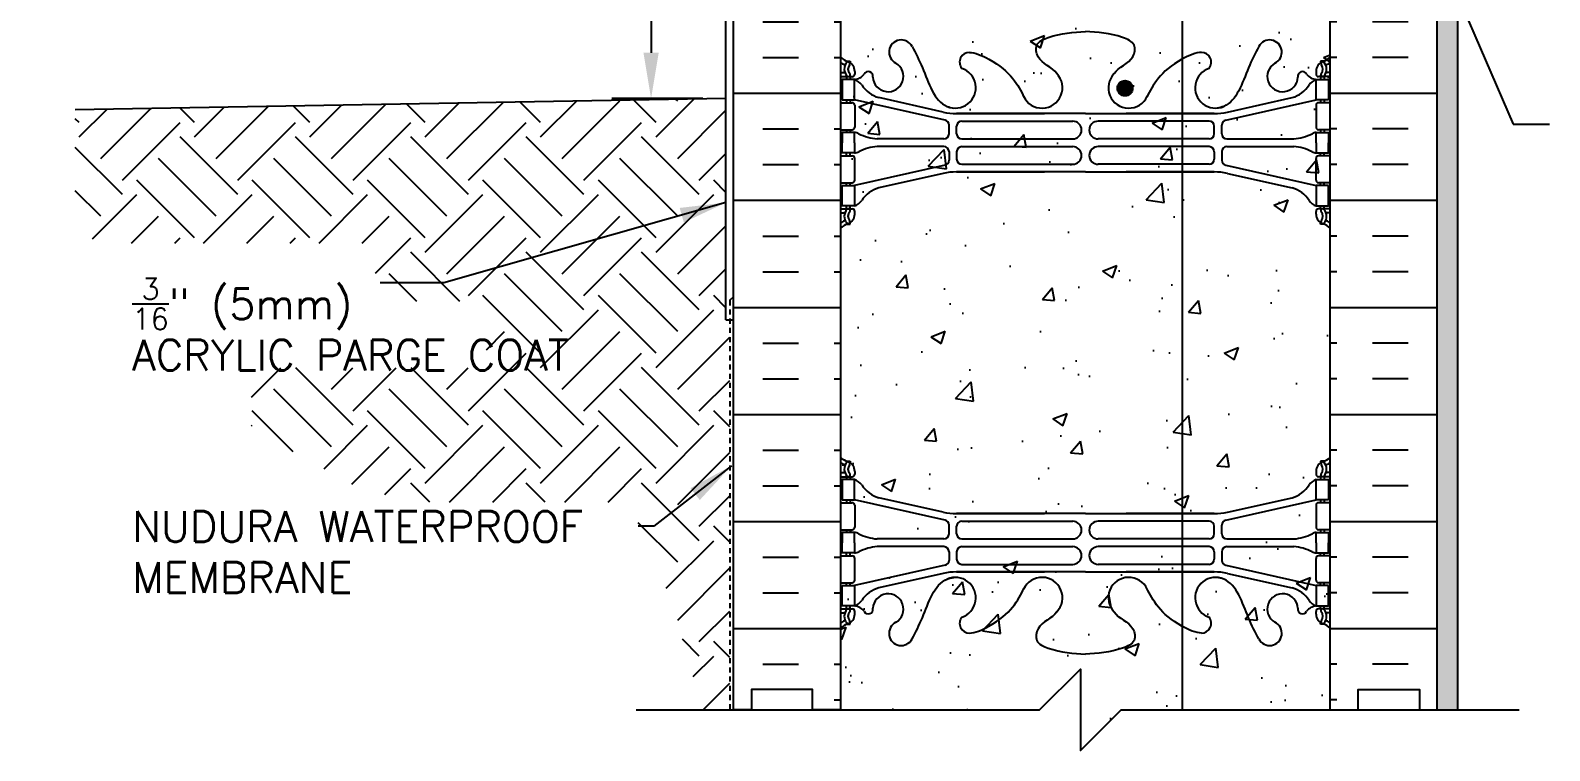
# Model space of a CAD drawing. Header units: inches. Extents: x 109 to 220, y 86 to 157.
# Drawn here: x 157.53 to 194.77, y 109.9 to 127.56 of the extents above; entities that cross this region are included whole.
import ezdxf

# ---------------------------------------------------------------- set-up
doc = ezdxf.new("R2010")
doc.units = ezdxf.units.IN
doc.header["$LTSCALE"] = 0.5
doc.header["$MEASUREMENT"] = 0
doc.linetypes.add('DASHED2', pattern=[0.375, 0.25, -0.125])
for name, color, linetype in [('HATCH', 12, 'Continuous'), ('line25', 2, 'Continuous'), ('LINE3', 3, 'Continuous'), ('LINE50', 5, 'Continuous'), ('LINE9', 9, 'Continuous'), ('TEXT', 4, 'Continuous'), ('Web_Edge', 9, 'Continuous')]:
    doc.layers.add(name, color=color, linetype=linetype)
doc.styles.add('DIM', font='romans.shx', dxfattribs={"width": 0.7})
doc.styles.add('ROMANS', font='romans.shx', dxfattribs={"height": 0.75})
doc.dimstyles.new('ext_12', dxfattribs={"dimscale": 12, "dimtxt": 0.09375, "dimasz": 0.09375, "dimexe": 0.09375, "dimexo": 0.0625, "dimgap": 0.0625, "dimtad": 1, "dimdec": 1, "dimzin": 3, "dimdsep": 46, "dimlunit": 4, "dimtxsty": 'DIM', "dimcen": 0.09, "dimdle": 0.09375, "dimclrt": 4, "dimadec": 0, "dimazin": 0, "dimtfac": 1, "dimtdec": 1, "dimtmove": 2, "dimatfit": 3, "dimfxl": 1, "dimfrac": 2, "dimtolj": 1, "dimtzin": 0, "dimarcsym": 0})

# ---------------------------------------------------------------- blocks, each defined once
blk = doc.blocks.new('12-inch Hinge Pin Web')
at = {"layer": 'Web_Edge'}
for p, q in [((349.823, 208.626), (349.901, 208.626)), ((349.969, 208.905), (350.059, 208.905)), ((350.059, 208.905), (350.059, 208.863)), ((350.169, 208.656), (350.169, 208.588)), ((361.477, 208.656), (361.477, 208.588)), ((361.677, 208.905), (361.587, 208.905)), ((361.587, 208.905), (361.587, 208.863)), ((361.823, 208.626), (361.746, 208.626)), ((349.823, 208.526), (350.107, 208.526)), ((349.969, 208.526), (349.969, 208.456)), ((350.059, 208.526), (350.059, 208.456)), ((361.823, 208.526), (361.54, 208.526)), ((361.587, 208.526), (361.587, 208.456)), ((361.677, 208.526), (361.677, 208.456)), ((349.823, 207.886), (350.107, 207.886)), ((349.969, 207.956), (349.969, 207.886)), ((350.059, 207.956), (350.059, 207.886)), ((352.382, 207.459), (350.164, 207.956)), ((350.169, 207.823), (350.169, 207.288)), ((352.339, 207.658), (350.758, 208.011)), ((359.265, 207.459), (361.482, 207.956)), ((359.308, 207.658), (360.889, 208.011)), ((361.477, 207.823), (361.477, 207.288)), ((361.823, 207.886), (361.54, 207.886)), ((361.587, 207.956), (361.587, 207.886)), ((361.677, 207.956), (361.677, 207.886)), ((352.666, 207.622), (354.823, 207.622)), ((355.823, 207.622), (352.666, 207.622)), ((352.792, 207.435), (355.511, 207.435)), ((355.823, 207.622), (358.981, 207.622)), ((358.855, 207.435), (356.135, 207.435)), ((358.981, 207.622), (356.823, 207.622)), ((349.823, 207.226), (350.107, 207.226)), ((349.969, 207.226), (349.969, 207.156)), ((350.059, 207.226), (350.059, 207.156)), ((352.48, 207.125), (352.48, 207.337)), ((352.667, 207.126), (352.667, 207.31)), ((358.98, 207.126), (358.98, 207.31)), ((359.167, 207.125), (359.167, 207.337)), ((361.823, 207.226), (361.54, 207.226)), ((361.587, 207.226), (361.587, 207.156)), ((361.677, 207.226), (361.677, 207.156)), ((352.355, 207), (350.717, 207)), ((352.355, 206.812), (350.717, 206.812)), ((352.48, 206.687), (352.48, 206.475)), ((352.667, 206.686), (352.667, 206.502)), ((352.792, 207.001), (355.511, 207.001)), ((352.792, 206.811), (355.511, 206.811)), ((358.855, 207.001), (356.135, 207.001)), ((358.855, 206.811), (356.135, 206.811)), ((358.98, 206.686), (358.98, 206.502)), ((359.167, 206.687), (359.167, 206.475)), ((359.292, 207), (360.93, 207)), ((359.292, 206.812), (360.93, 206.812)), ((349.823, 206.586), (350.107, 206.586)), ((349.969, 206.586), (349.969, 206.656)), ((350.059, 206.586), (350.059, 206.656)), ((352.382, 206.353), (350.164, 205.856)), ((350.169, 205.988), (350.169, 206.523)), ((352.792, 206.377), (355.511, 206.377)), ((358.855, 206.377), (356.135, 206.377)), ((359.265, 206.353), (361.482, 205.856)), ((361.477, 205.988), (361.477, 206.523)), ((361.823, 206.586), (361.54, 206.586)), ((361.587, 206.586), (361.587, 206.656)), ((361.677, 206.586), (361.677, 206.656)), ((352.339, 206.154), (350.758, 205.801)), ((352.666, 206.19), (354.823, 206.19)), ((355.823, 206.19), (352.666, 206.19)), ((355.823, 206.19), (358.981, 206.19)), ((358.981, 206.19), (356.823, 206.19)), ((359.308, 206.154), (360.889, 205.801)), ((349.823, 205.926), (350.107, 205.926)), ((349.969, 205.856), (349.969, 205.926)), ((350.059, 205.856), (350.059, 205.926)), ((361.823, 205.926), (361.54, 205.926)), ((361.587, 205.856), (361.587, 205.926)), ((361.677, 205.856), (361.677, 205.926)), ((349.823, 205.286), (350.107, 205.286)), ((349.969, 205.286), (349.969, 205.356)), ((350.059, 205.286), (350.059, 205.356)), ((350.169, 205.156), (350.169, 205.223)), ((361.477, 205.156), (361.477, 205.223)), ((361.823, 205.286), (361.54, 205.286)), ((361.587, 205.286), (361.587, 205.356)), ((361.677, 205.286), (361.677, 205.356)), ((349.823, 205.186), (349.901, 205.186)), ((349.969, 204.907), (350.059, 204.907)), ((350.059, 204.907), (350.059, 204.949)), ((361.587, 204.907), (361.587, 204.949)), ((361.677, 204.907), (361.587, 204.907)), ((361.823, 205.186), (361.746, 205.186)), ((349.969, 199.097), (350.059, 199.097)), ((350.059, 199.097), (350.059, 199.055)), ((361.677, 199.097), (361.587, 199.097)), ((361.587, 199.097), (361.587, 199.055)), ((349.823, 198.818), (349.901, 198.818)), ((349.823, 198.718), (350.107, 198.718)), ((349.969, 198.718), (349.969, 198.648)), ((350.059, 198.718), (350.059, 198.648)), ((350.169, 198.848), (350.169, 198.781)), ((361.477, 198.848), (361.477, 198.781)), ((361.823, 198.718), (361.54, 198.718)), ((361.587, 198.718), (361.587, 198.648)), ((361.677, 198.718), (361.677, 198.648)), ((361.823, 198.818), (361.746, 198.818)), ((349.969, 198.148), (349.969, 198.078)), ((350.059, 198.148), (350.059, 198.078)), ((352.382, 197.652), (350.164, 198.148)), ((352.339, 197.85), (350.758, 198.203)), ((359.265, 197.652), (361.482, 198.148)), ((359.308, 197.85), (360.889, 198.203)), ((361.587, 198.148), (361.587, 198.078)), ((361.677, 198.148), (361.677, 198.078)), ((349.823, 198.078), (350.107, 198.078)), ((350.169, 198.016), (350.169, 197.481)), ((352.666, 197.814), (354.823, 197.814)), ((355.823, 197.814), (352.666, 197.814)), ((355.823, 197.814), (358.981, 197.814)), ((358.981, 197.814), (356.823, 197.814)), ((361.477, 198.016), (361.477, 197.481)), ((361.823, 198.078), (361.54, 198.078)), ((349.823, 197.418), (350.107, 197.418)), ((349.969, 197.418), (349.969, 197.348)), ((350.059, 197.418), (350.059, 197.348)), ((352.48, 197.317), (352.48, 197.53)), ((352.667, 197.318), (352.667, 197.502)), ((352.792, 197.627), (355.511, 197.627)), ((358.855, 197.627), (356.135, 197.627)), ((358.98, 197.318), (358.98, 197.502)), ((359.167, 197.317), (359.167, 197.53)), ((361.823, 197.418), (361.54, 197.418)), ((361.587, 197.418), (361.587, 197.348)), ((361.677, 197.418), (361.677, 197.348)), ((352.355, 197.192), (350.717, 197.192)), ((352.355, 197.004), (350.717, 197.004)), ((352.792, 197.193), (355.511, 197.193)), ((352.792, 197.003), (355.511, 197.003)), ((358.855, 197.193), (356.135, 197.193)), ((358.855, 197.003), (356.135, 197.003)), ((359.292, 197.192), (360.93, 197.192)), ((359.292, 197.004), (360.93, 197.004)), ((349.823, 196.778), (350.107, 196.778)), ((349.969, 196.778), (349.969, 196.848)), ((350.059, 196.778), (350.059, 196.848)), ((350.169, 196.181), (350.169, 196.716)), ((352.48, 196.879), (352.48, 196.667)), ((352.667, 196.878), (352.667, 196.694)), ((358.98, 196.878), (358.98, 196.694)), ((359.167, 196.879), (359.167, 196.667)), ((361.477, 196.181), (361.477, 196.716)), ((361.823, 196.778), (361.54, 196.778)), ((361.587, 196.778), (361.587, 196.848)), ((361.677, 196.778), (361.677, 196.848)), ((352.382, 196.545), (350.164, 196.048)), ((352.339, 196.347), (350.758, 195.994)), ((352.666, 196.383), (354.823, 196.383)), ((355.823, 196.383), (352.666, 196.383)), ((352.792, 196.569), (355.511, 196.569)), ((355.823, 196.383), (358.981, 196.383)), ((358.855, 196.569), (356.135, 196.569)), ((358.981, 196.383), (356.823, 196.383)), ((359.265, 196.545), (361.482, 196.048)), ((359.308, 196.347), (360.889, 195.994)), ((349.823, 196.118), (350.107, 196.118)), ((349.969, 196.048), (349.969, 196.118)), ((350.059, 196.048), (350.059, 196.118)), ((361.823, 196.118), (361.54, 196.118)), ((361.587, 196.048), (361.587, 196.118)), ((361.677, 196.048), (361.677, 196.118)), ((349.969, 195.478), (349.969, 195.548)), ((350.059, 195.478), (350.059, 195.548)), ((361.587, 195.478), (361.587, 195.548)), ((361.677, 195.478), (361.677, 195.548)), ((349.823, 195.478), (350.107, 195.478)), ((349.823, 195.378), (349.901, 195.378)), ((350.059, 195.099), (350.059, 195.141)), ((350.169, 195.348), (350.169, 195.416)), ((361.477, 195.348), (361.477, 195.416)), ((361.823, 195.478), (361.54, 195.478)), ((361.587, 195.099), (361.587, 195.141)), ((361.823, 195.378), (361.746, 195.378)), ((349.969, 195.099), (350.059, 195.099)), ((361.677, 195.099), (361.587, 195.099))]:
    blk.add_line(p, q, dxfattribs=at)
for points in [[(349.864, 207.956), (350.164, 207.956), (350.164, 208.456), (349.864, 208.456)], [(361.782, 207.956), (361.482, 207.956), (361.482, 208.456), (361.782, 208.456)], [(349.864, 205.856), (350.164, 205.856), (350.164, 205.356), (349.864, 205.356)], [(361.782, 205.856), (361.482, 205.856), (361.482, 205.356), (361.782, 205.356)], [(349.864, 198.148), (350.164, 198.148), (350.164, 198.648), (349.864, 198.648)], [(361.782, 198.148), (361.482, 198.148), (361.482, 198.648), (361.782, 198.648)], [(349.864, 196.048), (350.164, 196.048), (350.164, 195.548), (349.864, 195.548)], [(361.782, 196.048), (361.482, 196.048), (361.482, 195.548), (361.782, 195.548)]]:
    blk.add_lwpolyline(points, close=True, dxfattribs=at)
for points in [[(350.164, 206.906), (350.164, 207.156), (349.864, 207.156), (349.864, 206.906)], [(361.482, 206.906), (361.482, 207.156), (361.782, 207.156), (361.782, 206.906)], [(350.164, 206.906), (350.164, 206.656), (349.864, 206.656), (349.864, 206.906)], [(361.482, 206.906), (361.482, 206.656), (361.782, 206.656), (361.782, 206.906)], [(350.164, 197.098), (350.164, 197.348), (349.864, 197.348), (349.864, 197.098)], [(350.164, 197.098), (350.164, 196.848), (349.864, 196.848), (349.864, 197.098)], [(361.482, 197.098), (361.482, 197.348), (361.782, 197.348), (361.782, 197.098)], [(361.482, 197.098), (361.482, 196.848), (361.782, 196.848), (361.782, 197.098)]]:
    blk.add_lwpolyline(points, dxfattribs=at)
for centre, radius, start, end in [((351.309, 209.126), 0.3, 27.597, 243.9425), ((360.337, 209.126), 0.3, 296.0575, 152.403), ((350.169, 209.363), 0.5, 226.2109, 250.5288), ((352.982, 208.879), 0.242, 90, 218.2327), ((358.665, 208.879), 0.242, 321.7673, 90), ((361.477, 209.363), 0.5, 289.4712, 313.7891), ((350.169, 209.363), 0.6, 234.7832, 245.0748), ((349.902, 208.646), 0.0196, 269.4032, 15.4901), ((350.163, 208.71), 0.25, 140.1145, 222.4609), ((349.907, 208.8), 0.021, 343.464, 63.9957), ((350.005, 208.841), 0.045, 321.448, 139.1879), ((350.012, 208.572), 0.045, 222.4609, 42.4609), ((349.919, 208.656), 0.25, 0, 70.5288), ((350.163, 208.71), 0.16, 140.0001, 222.4609), ((350.107, 208.588), 0.0625, 270, 0), ((350.127, 208.805), 0.352, 276.1291, 321.5331), ((350.504, 208.537), 0.113, 347.8156, 154.0569), ((350.989, 208.532), 0.375, 182.9237, 59.8675), ((352.636, 208.254), 0.5, 246.2139, 71.7937), ((354.761, 208.254), 0.5, 204.819, 44.1875), ((356.886, 208.254), 0.5, 135.8125, 335.181), ((359.011, 208.254), 0.5, 108.2063, 293.7861), ((360.657, 208.532), 0.375, 120.1325, 357.0763), ((361.143, 208.537), 0.113, 25.9431, 192.1844), ((361.52, 208.805), 0.352, 218.4669, 263.8709), ((361.727, 208.656), 0.25, 109.4712, 180), ((361.54, 208.588), 0.0625, 180, 270), ((361.635, 208.572), 0.045, 137.5391, 317.5391), ((361.641, 208.841), 0.045, 40.8121, 218.552), ((361.484, 208.71), 0.16, 317.5391, 39.9999), ((361.484, 208.71), 0.25, 317.5391, 39.8855), ((361.74, 208.8), 0.021, 116.0043, 196.536), ((361.745, 208.646), 0.0196, 164.5099, 270.5968), ((361.477, 209.363), 0.6, 294.9252, 305.2168), ((350.042, 208.113), 0.364, 34.9775, 70.3387), ((350.965, 208.725), 0.743, 212.7919, 253.8107), ((360.682, 208.725), 0.743, 286.1893, 327.2081), ((361.605, 208.113), 0.364, 109.6613, 145.0225), ((350.107, 207.823), 0.0625, 0, 90), ((361.54, 207.823), 0.0625, 90, 180), ((352.666, 209.122), 1.5, 257.4135, 270), ((352.355, 207.337), 0.125, 0, 77.3767), ((352.792, 207.31), 0.125, 90, 180), ((355.511, 207.218), 0.217, 270, 90), ((356.135, 207.218), 0.217, 90, 270), ((358.855, 207.31), 0.125, 0, 90), ((358.981, 209.122), 1.5, 270, 282.5865), ((359.292, 207.337), 0.125, 102.6233, 180), ((350.107, 207.288), 0.0625, 270, 0), ((350.16, 206.937), 0.219, 60.4937, 88.92), ((350.806, 208.167), 1.17, 242.6365, 265.6505), ((352.355, 207.125), 0.125, 270, 0), ((352.792, 207.126), 0.125, 180, 270), ((358.855, 207.126), 0.125, 270, 360), ((359.292, 207.125), 0.125, 180, 270), ((360.841, 208.167), 1.17, 274.3495, 297.3635), ((361.487, 206.937), 0.219, 91.08, 119.5063), ((361.54, 207.288), 0.0625, 180, 270), ((350.16, 206.875), 0.219, 271.08, 299.5063), ((350.806, 205.645), 1.17, 94.3495, 117.3635), ((352.355, 206.687), 0.125, 0, 90), ((352.792, 206.686), 0.125, 90, 180), ((355.511, 206.594), 0.217, 270, 90), ((356.135, 206.594), 0.217, 90, 270), ((358.855, 206.686), 0.125, 0, 90), ((359.292, 206.687), 0.125, 90, 180), ((360.841, 205.645), 1.17, 62.6365, 85.6505), ((361.487, 206.875), 0.219, 240.4937, 268.92), ((350.107, 206.523), 0.0625, 0, 90), ((352.355, 206.475), 0.125, 282.6233, 0), ((352.792, 206.502), 0.125, 180, 270), ((358.855, 206.502), 0.125, 270, 0), ((359.292, 206.475), 0.125, 180, 257.3767), ((361.54, 206.523), 0.0625, 90, 180), ((350.107, 205.988), 0.0625, 270, 0), ((352.666, 204.69), 1.5, 90, 102.5865), ((358.981, 204.69), 1.5, 77.4135, 90), ((361.54, 205.988), 0.0625, 180, 270), ((350.965, 205.087), 0.743, 106.1893, 147.2081), ((360.682, 205.087), 0.743, 32.7919, 73.8107), ((350.163, 205.101), 0.25, 137.5391, 219.8855), ((350.012, 205.24), 0.045, 317.5391, 137.5391), ((350.163, 205.101), 0.16, 137.5391, 219.9999), ((350.107, 205.223), 0.0625, 360, 90), ((350.042, 205.699), 0.364, 289.6613, 325.0225), ((361.605, 205.699), 0.364, 214.9775, 250.3387), ((361.54, 205.223), 0.0625, 90, 180), ((361.635, 205.24), 0.045, 42.4609, 222.4609), ((361.484, 205.101), 0.16, 320.0001, 42.4609), ((361.484, 205.101), 0.25, 320.1145, 42.4609), ((350.169, 204.449), 0.6, 114.9252, 125.2168), ((350.169, 204.449), 0.5, 109.4712, 133.7891), ((349.902, 205.166), 0.0196, 344.5099, 90.5968), ((349.907, 205.012), 0.021, 296.0043, 16.536), ((350.005, 204.97), 0.045, 220.8121, 38.552), ((349.919, 205.156), 0.25, 289.4712, 360), ((361.727, 205.156), 0.25, 180, 250.5288), ((361.641, 204.97), 0.045, 141.448, 319.1879), ((361.477, 204.449), 0.5, 46.2109, 70.5288), ((361.74, 205.012), 0.021, 163.464, 243.9957), ((361.745, 205.166), 0.0196, 89.4032, 195.4901), ((361.477, 204.449), 0.6, 54.7832, 65.0748), ((350.169, 199.555), 0.5, 226.2109, 250.5288), ((350.169, 199.555), 0.6, 234.7832, 245.0748), ((350.163, 198.903), 0.25, 140.1145, 222.4609), ((349.907, 198.992), 0.021, 343.464, 63.9957), ((350.005, 199.034), 0.045, 321.448, 139.1879), ((349.919, 198.848), 0.25, 0, 70.5288), ((350.163, 198.903), 0.16, 140.0001, 222.4609), ((361.727, 198.848), 0.25, 109.4712, 180), ((361.641, 199.034), 0.045, 40.8121, 218.552), ((361.484, 198.903), 0.16, 317.5391, 39.9999), ((361.477, 199.555), 0.5, 289.4712, 313.7891), ((361.484, 198.903), 0.25, 317.5391, 39.8855), ((361.74, 198.992), 0.021, 116.0043, 196.536), ((361.477, 199.555), 0.6, 294.9252, 305.2168), ((349.902, 198.838), 0.0196, 269.4032, 15.4901), ((350.012, 198.764), 0.045, 222.4609, 42.4609), ((350.107, 198.781), 0.0625, 270, 0), ((350.042, 198.306), 0.364, 34.9775, 70.3387), ((350.965, 198.917), 0.743, 212.7919, 253.8107), ((360.682, 198.917), 0.743, 286.1893, 327.2081), ((361.605, 198.306), 0.364, 109.6613, 145.0225), ((361.54, 198.781), 0.0625, 180, 270), ((361.635, 198.764), 0.045, 137.5391, 317.5391), ((361.745, 198.838), 0.0196, 164.5099, 270.5968), ((350.107, 198.016), 0.0625, 0, 90), ((352.666, 199.314), 1.5, 257.4135, 270), ((358.981, 199.314), 1.5, 270, 282.5865), ((361.54, 198.016), 0.0625, 90, 180), ((350.107, 197.481), 0.0625, 270, 0), ((352.355, 197.53), 0.125, 0, 77.3767), ((352.792, 197.502), 0.125, 90, 180), ((355.511, 197.41), 0.217, 270, 90), ((356.135, 197.41), 0.217, 90, 270), ((358.855, 197.502), 0.125, 0, 90), ((359.292, 197.53), 0.125, 102.6233, 180), ((361.54, 197.481), 0.0625, 180, 270), ((350.16, 197.13), 0.219, 60.4937, 88.92), ((350.806, 198.359), 1.17, 242.6365, 265.6505), ((350.806, 195.837), 1.17, 94.3495, 117.3635), ((352.355, 197.317), 0.125, 270, 0), ((352.355, 196.879), 0.125, 0, 90), ((352.792, 197.318), 0.125, 180, 270), ((352.792, 196.878), 0.125, 90, 180), ((355.511, 196.786), 0.217, 270, 90), ((356.135, 196.786), 0.217, 90, 270), ((358.855, 197.318), 0.125, 270, 360), ((358.855, 196.878), 0.125, 0, 90), ((359.292, 197.317), 0.125, 180, 270), ((359.292, 196.879), 0.125, 90, 180), ((360.841, 198.359), 1.17, 274.3495, 297.3635), ((360.841, 195.837), 1.17, 62.6365, 85.6505), ((361.487, 197.13), 0.219, 91.08, 119.5063), ((350.107, 196.716), 0.0625, 0, 90), ((350.16, 197.067), 0.219, 271.08, 299.5063), ((352.355, 196.667), 0.125, 282.6233, 0), ((352.792, 196.694), 0.125, 180, 270), ((358.855, 196.694), 0.125, 270, 0), ((359.292, 196.667), 0.125, 180, 257.3767), ((361.487, 197.067), 0.219, 240.4937, 268.92), ((361.54, 196.716), 0.0625, 90, 180), ((352.666, 194.883), 1.5, 90, 102.5865), ((352.636, 195.75), 0.5, 288.2063, 113.7861), ((354.761, 195.75), 0.5, 315.8125, 155.181), ((356.886, 195.75), 0.5, 24.819, 224.1875), ((359.011, 195.75), 0.5, 66.2139, 251.7937), ((358.981, 194.883), 1.5, 77.4135, 90), ((350.107, 196.181), 0.0625, 270, 0), ((350.965, 195.28), 0.743, 106.1893, 147.2081), ((360.682, 195.28), 0.743, 32.7919, 73.8107), ((361.54, 196.181), 0.0625, 180, 270), ((350.042, 195.891), 0.364, 289.6613, 325.0225), ((350.127, 195.199), 0.352, 38.4669, 83.8709), ((350.989, 195.472), 0.375, 300.1325, 177.0763), ((360.657, 195.472), 0.375, 2.9237, 239.8675), ((361.52, 195.199), 0.352, 96.1291, 141.5331), ((361.605, 195.891), 0.364, 214.9775, 250.3387), ((350.169, 194.641), 0.6, 114.9252, 125.2168), ((349.902, 195.359), 0.0196, 344.5099, 90.5968), ((350.163, 195.294), 0.25, 137.5391, 219.8855), ((349.907, 195.204), 0.021, 296.0043, 16.536), ((350.005, 195.163), 0.045, 220.8121, 38.552), ((350.012, 195.432), 0.045, 317.5391, 137.5391), ((350.163, 195.294), 0.16, 137.5391, 219.9999), ((349.919, 195.348), 0.25, 289.4712, 360), ((350.107, 195.416), 0.0625, 360, 90), ((350.504, 195.467), 0.113, 205.9431, 12.1844), ((351.309, 194.878), 0.3, 116.0575, 332.403), ((352.982, 195.125), 0.242, 141.7673, 270), ((358.665, 195.125), 0.242, 270, 38.2327), ((360.337, 194.878), 0.3, 207.597, 63.9425), ((361.143, 195.467), 0.113, 167.8156, 334.0569), ((361.54, 195.416), 0.0625, 90, 180), ((361.727, 195.348), 0.25, 180, 250.5288), ((361.635, 195.432), 0.045, 42.4609, 222.4609), ((361.641, 195.163), 0.045, 141.448, 319.1879), ((361.484, 195.294), 0.16, 320.0001, 42.4609), ((361.484, 195.294), 0.25, 320.1145, 42.4609), ((361.74, 195.204), 0.021, 163.464, 243.9957), ((361.745, 195.359), 0.0196, 89.4032, 195.4901), ((361.477, 194.641), 0.6, 54.7832, 65.0748), ((350.169, 194.641), 0.5, 109.4712, 133.7891), ((361.477, 194.641), 0.5, 46.2109, 70.5288)]:
    blk.add_arc(centre, radius, start, end, dxfattribs=at)
for points, knots in [([(355.119, 208.603), (355.012, 208.766), (354.652, 208.856), (354.575, 209.352), (355.123, 209.588), (355.527, 209.616), (355.823, 209.637)], [0.229407, 0.229407, 0.229407, 0.229407, 0.844432, 1.128849, 1.464331, 2.389004, 2.389004, 2.389004, 2.389004]), ([(356.527, 208.603), (356.635, 208.766), (356.995, 208.856), (357.072, 209.352), (356.524, 209.588), (356.12, 209.616), (355.823, 209.637)], [0.229407, 0.229407, 0.229407, 0.229407, 0.844432, 1.128849, 1.464331, 2.389004, 2.389004, 2.389004, 2.389004]), ([(351.575, 209.265), (351.661, 209.098), (351.914, 208.608), (352.128, 207.859), (352.538, 207.764), (352.595, 207.756)], [0, 0, 0, 0, 0.579211, 1.703896, 1.875321, 1.875321, 1.875321, 1.875321]), ([(352.982, 209.121), (353.103, 209.123), (353.937, 208.766), (354.176, 208.309), (354.317, 208.026)], [0.038125, 0.038125, 0.038125, 0.038125, 0.320663, 1.258119, 1.258119, 1.258119, 1.258119]), ([(358.665, 209.121), (358.544, 209.123), (357.71, 208.766), (357.471, 208.309), (357.33, 208.026)], [0.038125, 0.038125, 0.038125, 0.038125, 0.320663, 1.258119, 1.258119, 1.258119, 1.258119]), ([(360.072, 209.265), (359.986, 209.098), (359.733, 208.608), (359.519, 207.859), (359.109, 207.764), (359.052, 207.756)], [0, 0, 0, 0, 0.579211, 1.703896, 1.875321, 1.875321, 1.875321, 1.875321]), ([(351.575, 194.739), (351.661, 194.906), (351.914, 195.396), (352.128, 196.145), (352.538, 196.24), (352.595, 196.248)], [0, 0, 0, 0, 0.579211, 1.703896, 1.875321, 1.875321, 1.875321, 1.875321]), ([(352.982, 194.883), (353.103, 194.881), (353.937, 195.239), (354.176, 195.695), (354.317, 195.979)], [0.038125, 0.038125, 0.038125, 0.038125, 0.320663, 1.258119, 1.258119, 1.258119, 1.258119]), ([(358.665, 194.883), (358.544, 194.881), (357.71, 195.239), (357.471, 195.695), (357.33, 195.979)], [0.038125, 0.038125, 0.038125, 0.038125, 0.320663, 1.258119, 1.258119, 1.258119, 1.258119]), ([(360.072, 194.739), (359.986, 194.906), (359.733, 195.396), (359.519, 196.145), (359.109, 196.24), (359.052, 196.248)], [0, 0, 0, 0, 0.579211, 1.703896, 1.875321, 1.875321, 1.875321, 1.875321]), ([(355.119, 195.401), (355.012, 195.238), (354.652, 195.148), (354.575, 194.652), (355.123, 194.416), (355.527, 194.388), (355.823, 194.367)], [0.229407, 0.229407, 0.229407, 0.229407, 0.844432, 1.128849, 1.464331, 2.389004, 2.389004, 2.389004, 2.389004]), ([(356.527, 195.401), (356.635, 195.238), (356.995, 195.148), (357.072, 194.652), (356.524, 194.416), (356.12, 194.388), (355.823, 194.367)], [0.229407, 0.229407, 0.229407, 0.229407, 0.844432, 1.128849, 1.464331, 2.389004, 2.389004, 2.389004, 2.389004])]:
    blk.add_open_spline(points, degree=3, knots=knots, dxfattribs=at)
for points in [[(352.667, 207.131), (352.667, 207.305)], [(358.98, 207.131), (358.98, 207.305)], [(352.667, 206.681), (352.667, 206.507)], [(358.98, 206.681), (358.98, 206.507)], [(352.667, 197.323), (352.667, 197.497)], [(358.98, 197.323), (358.98, 197.497)], [(352.667, 196.873), (352.667, 196.699)], [(358.98, 196.873), (358.98, 196.699)]]:
    blk.add_open_spline(points, degree=1, dxfattribs=at)

msp = doc.modelspace()

# ---------------------------------------------------------------- hatches: boundary and pattern name
at = {"layer": 'HATCH'}
h = msp.add_hatch(dxfattribs=at)
h.set_pattern_fill('AR-CONC', color=256, scale=0.5, style=0)
h.paths.add_polyline_path([(180.2049, 153.9645, 0.520567), (179.7288, 153.9645, 0.5205671), (179.5154, 153.9645, 0.5205671), (179.3019, 153.9645, 0.520567), (178.8258, 153.9645, 0.520567), (178.2676, 153.9645, 0.5205671), (177.972, 153.9645, 0.4648223), (177.3955, 153.9645), (177.3955, 147.1565), (177.4198, 147.1401), (177.3955, 147.1401), (177.3955, 146.8996), (177.3955, 128.8996), (177.3955, 110.8996), (182.2705, 110.8996), (183.2705, 111.8996), (183.2705, 109.8996), (184.2705, 110.8996), (189.3955, 110.8996), (189.3955, 128.8996), (189.3955, 131.3246), (189.3955, 135.6996), (186.992, 135.6996, 0.4142136), (186.892, 135.5996), (186.892, 134.1996), (186.392, 134.1996), (186.392, 135.6996, -0.4142136), (186.892, 136.1996), (189.3955, 136.1996), (189.3955, 140.9496), (186.892, 140.9496, -0.4142136), (186.392, 141.4496), (186.392, 142.9496), (186.892, 142.9496), (186.892, 141.5496, 0.4142136), (186.992, 141.4496), (189.3955, 141.4496), (189.3955, 145.8246), (189.3955, 146.8996), (189.3955, 153.976, 0.508398), (188.7964, 153.9645, 0.520567), (188.6815, 154.0138, 0.520567), (188.1725, 154.0138, 0.5205671), (187.8113, 154.0138, 0.520567), (187.4172, 154.063, 0.520567), (187.0232, 154.0138, 0.5205671), (186.662, 154.0138, 0.520567), (186.153, 154.0138, 0.520567), (186.0381, 153.9645, 0.520567), (185.4306, 153.9645, 0.0394093), (185.3955, 154.0071, 0.0394093), (185.3604, 153.9645, 0.520567), (184.7529, 153.9645, 0.520567), (184.6379, 154.0138, 0.520567), (184.129, 154.0138, 0.5205671), (183.7678, 154.0138, 0.520567), (183.3737, 154.063, 0.520567), (182.9797, 154.0138, 0.5205671), (182.6185, 154.0138, 0.520567), (182.1095, 154.0138, 0.520567), (181.9946, 153.9645, 0.520567), (181.3871, 153.9645, 0.520567), (180.8124, 153.9645, 0.520567)])
h.paths.add_polyline_path([(184.8499, 143.9099, -1), (184.4749, 143.9099, -1)], flags=16)
h.paths.add_polyline_path([(183.3389, 125.9015, -1), (182.9639, 125.9015, -1)], flags=16)
h = msp.add_hatch(dxfattribs=at)
h.set_pattern_fill('AR-SAND', color=256, scale=0.25, style=0)
h.set_pattern_definition([(37.5, (80.9344, 13.57936), (-0.0157483, 0.4817059), [0, -0.38, 0, -0.425, 0, -0.40625]), (7.5, (80.9344, 13.57936), (0.4424442, 0.7055365), [0, -0.205, 0, -0.3425, 0, -0.13125]), (327.5, (80.6269, 13.57936), (0.7785355, 0.0014148), [0, -0.125, 0, -0.45, 0, -0.5875]), (317.5, (80.6269, 13.57936), (0.7515317, 0.219419), [0, -0.0625, 0, -0.295, 0, -0.3375])])
h.paths.add_polyline_path([(192.5205, 133.4496), (192.0205, 133.4496), (192.0205, 128.8996), (192.0205, 110.8996), (192.5205, 110.8996)])
h = msp.add_hatch(dxfattribs=at)
h.set_pattern_fill('INSUL', color=256, scale=7, style=0)
h.set_pattern_definition([(0, (-2748.766, -286.11), (0, 2.625), []), (0, (-2748.766, -285.235), (0, 2.625), [0.875, -0.875]), (0, (-2748.766, -284.36), (0, 2.625), [0.875, -0.875])])
h.paths.add_polyline_path([(174.7705, 110.8996), (175.208, 110.8996), (175.208, 111.3996), (176.708, 111.3996), (176.708, 110.8996), (177.3955, 110.8996), (177.3955, 128.8996), (176.708, 128.8996), (176.708, 129.3996), (175.208, 129.3996), (175.208, 128.8996), (174.7705, 128.8996)])
h = msp.add_hatch(dxfattribs=at)
h.set_pattern_fill('INSUL', color=256, scale=7, style=0)
h.set_pattern_definition([(180, (3115.557, -286.11), (0, 2.625), []), (180, (3115.557, -285.235), (0, 2.625), [0.875, -0.875]), (180, (3115.557, -284.36), (0, 2.625), [0.875, -0.875])])
h.paths.add_polyline_path([(192.0205, 110.8996), (191.583, 110.8996), (191.583, 111.3996), (190.083, 111.3996), (190.083, 110.8996), (189.3955, 110.8996), (189.3955, 128.8996), (190.083, 128.8996), (190.083, 129.3996), (191.583, 129.3996), (191.583, 128.8996), (192.0205, 128.8996)])
h = msp.add_hatch(dxfattribs=at)
h.set_pattern_fill('EARTH', color=256, scale=8, angle=45, style=0)
h.set_pattern_definition([(45, (74.9344, 13.575), (2e-16, 2.828427), [2, -2]), (45, (74.404, 14.1053), (2e-16, 2.828427), [2, -2]), (45, (73.8737, 14.6356), (2e-16, 2.828427), [2, -2]), (135, (73.8737, 14.9892), (-2.828427, 4e-16), [2, -2]), (135, (74.404, 15.5195), (-2.828427, 4e-16), [2, -2]), (135, (74.9344, 16.0499), (-2.828427, 4e-16), [2, -2])])
h.paths.add_polyline_path([(157.5458, 123.709), (157.5458, 123.709), (157.5344, 123.7173)])
h.paths.add_polyline_path([(158.6347, 125.6167), (158.6347, 122.8332), (158.646, 122.8232), (158.6734, 122.7989), (158.7007, 122.7745), (158.728, 122.75), (158.7552, 122.7255), (158.7824, 122.7009), (158.8095, 122.6762), (158.8365, 122.6515), (158.8635, 122.6267), (158.8904, 122.6018), (158.9173, 122.5769), (158.9441, 122.5518), (158.9708, 122.5267), (158.9975, 122.5016), (159.0241, 122.4764), (159.0506, 122.4511), (159.0771, 122.4257), (159.1036, 122.4003), (159.1299, 122.3747), (159.1562, 122.3492), (159.1633, 122.3422), (165.9924, 122.3422), (165.9924, 120.914), (168.7128, 120.914), (168.7128, 119.2818), (162.9547, 119.2818), (162.9547, 117.7824), (165.6525, 116.3039), (165.6878, 116.2964), (165.7231, 116.2889), (165.7584, 116.2815), (165.7937, 116.274), (165.8289, 116.2665), (165.8641, 116.2589), (165.8993, 116.2514), (165.9344, 116.2438), (165.9694, 116.2363), (166.0045, 116.2287), (166.0395, 116.2211), (166.0745, 116.2134), (166.1094, 116.2058), (166.1443, 116.1982), (166.1792, 116.1905), (166.214, 116.1828), (166.2488, 116.1751), (166.2836, 116.1674), (166.3183, 116.1597), (166.353, 116.152), (166.3876, 116.1443), (166.4222, 116.1365), (166.4568, 116.1287), (166.4913, 116.121), (166.5258, 116.1132), (166.5603, 116.1054), (166.5947, 116.0976), (166.6291, 116.0898), (166.6634, 116.082), (166.6977, 116.0741), (166.732, 116.0663), (166.7662, 116.0584), (166.8004, 116.0506), (166.8346, 116.0427), (166.8687, 116.0348), (166.9027, 116.0269), (166.9368, 116.019), (166.9708, 116.0111), (167.0047, 116.0032), (167.0387, 115.9953), (167.0416, 115.9946), (172.4306, 115.9946), (172.4306, 114.7255), (172.4348, 114.7247), (172.9034, 114.2921), (173.2093, 113.7073), (174.0205, 110.8996), (174.6767, 110.8996), (174.6767, 120.4544), (174.583, 120.4544), (174.583, 125.8953)])
at = {"layer": 'LINE3'}
msp.add_hatch(color=256, dxfattribs=at).paths.add_polyline_path([(184.1782, 126.1381, 1), (184.5532, 126.1381, 1)])

# ---------------------------------------------------------------- linework, layer by layer
at = {"layer": 'line25'}
for p, q in [((177.3955, 128.8996), (177.3955, 110.8996)), ((189.3955, 110.8996), (189.3955, 128.8996))]:
    msp.add_line(p, q, dxfattribs=at)
at = {"layer": 'LINE3'}
msp.add_line((185.7693, 151.8278), (185.7693, 110.8996), dxfattribs=at)
msp.add_circle((184.3657, 126.1381), 0.1875, dxfattribs=at)
at = {"layer": 'LINE50'}
for p, q in [((174.7705, 110.8996), (174.7705, 128.8996)), ((192.0205, 110.8996), (192.0205, 128.8996)), ((158.6347, 125.6167), (174.583, 125.8953))]:
    msp.add_line(p, q, dxfattribs=at)
for points in [[(177.3955, 110.8996), (176.708, 110.8996), (176.708, 111.3996), (175.208, 111.3996), (175.208, 110.8996), (174.7705, 110.8996)], [(189.3955, 110.8996), (190.083, 110.8996), (190.083, 111.3996), (191.583, 111.3996), (191.583, 110.8996), (192.0205, 110.8996)]]:
    msp.add_lwpolyline(points, dxfattribs=at)
at = {"layer": 'LINE9'}
for p, q in [((192.5205, 110.8996), (192.5205, 133.4496)), ((174.583, 120.4587), (174.583, 132.4587)), ((174.583, 120.4587), (174.7705, 120.4587))]:
    msp.add_line(p, q, dxfattribs=at)
at = {"layer": 'LINE9', "linetype": 'DASHED2'}
for q in [(174.7705, 121.0344), (174.6767, 110.8996)]:
    msp.add_line((174.6767, 120.9406), q, dxfattribs=at)
at = {"layer": 'LINE9'}
msp.add_lwpolyline([(172.387, 110.8996), (182.2705, 110.8996), (183.2705, 111.8996), (183.2705, 109.8996), (184.2705, 110.8996), (194.0256, 110.8996)], dxfattribs=at)
at = {"layer": 'TEXT'}
for p, q in [((172.7498, 130.7746), (172.7498, 127.0104)), ((174.0194, 125.8854), (171.7901, 125.8854))]:
    msp.add_line(p, q, dxfattribs=at)
msp.add_solid([(172.5612, 127.0104), (172.9362, 127.0104), (172.7487, 125.8854)], dxfattribs=at)

# ---------------------------------------------------------------- block references
at = {"layer": 'Web_Edge'}
msp.add_blockref('12-inch Hinge Pin Web', (-172.428, -82.1024), dxfattribs=at)

# ---------------------------------------------------------------- texts
at = {"layer": 'TEXT', "char_height": 0.75, "attachment_point": 4, "style": 'ROMANS'}
for s, insert, width in [('\\A1;{\\H0.7x;\\S3/16;}" (5mm) \\PACRYLIC PARGE COAT', (160.0295, 120.3508), 11.748593), ('\\A1;NUDURA WATERPROOF MEMBRANE', (160.0295, 114.7689), 12.783128)]:
    msp.add_mtext(s, dxfattribs=dict(at, insert=insert, width=width))

# ---------------------------------------------------------------- leaders
at = {"layer": 'TEXT'}
for points in [[(190.708, 132.6371), (193.8767, 125.2576), (194.7734, 125.2576)], [(174.583, 123.3357), (167.6705, 121.3673), (166.1081, 121.3673)], [(174.7163, 116.8811), (172.8167, 115.4019), (172.429, 115.4019)]]:
    msp.add_leader(points, dimstyle='ext_12', override={"dimgap": 0.0625, "dimtad": 0}, dxfattribs=at)

doc.saveas('drawing.dxf')
